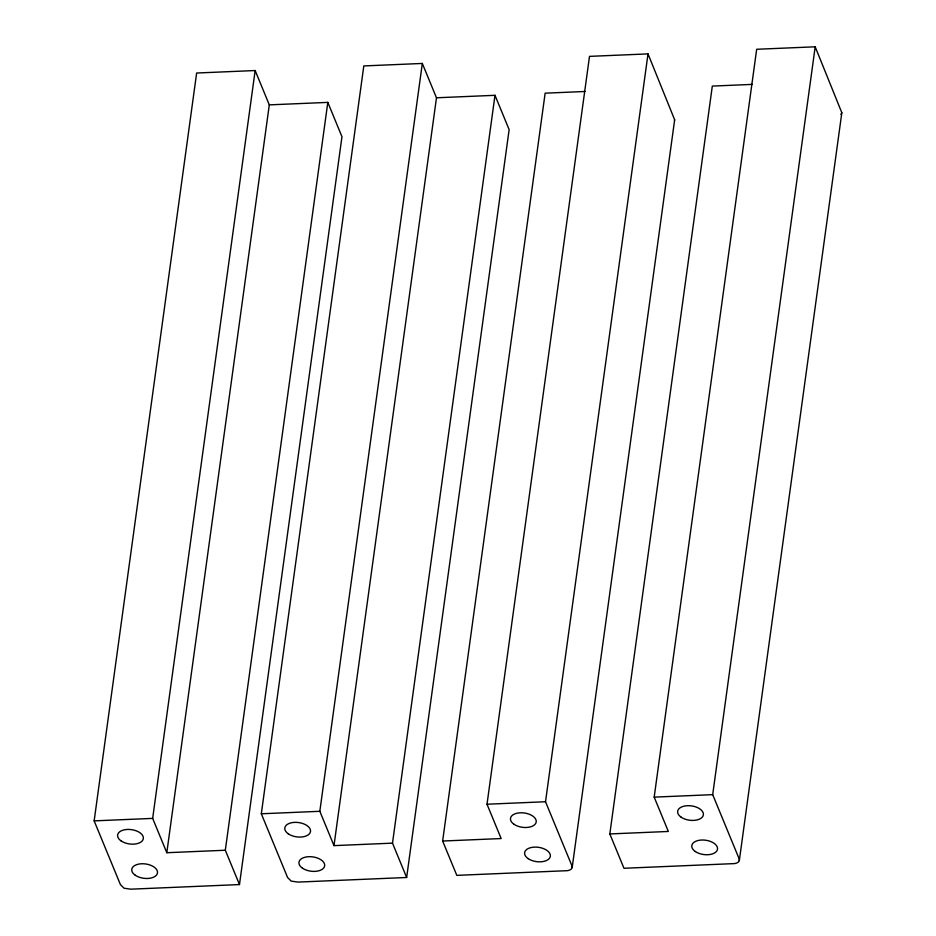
<?xml version="1.0" encoding="UTF-8"?>
<svg xmlns="http://www.w3.org/2000/svg" width="936" height="936" viewBox="0 0 936 936"><rect width="100%" height="100%" fill="white"/><g stroke="black" fill="none" stroke-linecap="round" stroke-linejoin="round"><path stroke-width="1.4" d="M442.646 841.031L456.803 875.359L565.461 870.749C568.409 870.995 573.721 869.427 571.802 865.496L545.524 801.742L648.016 53.89L589.505 56.371L487.012 804.223L501.158 838.551L442.646 841.031L545.138 93.179L585.094 91.482M572.165 867.66L674.657 119.808L648.016 53.89M609.827 833.941L623.973 868.269L732.631 863.671C735.591 863.905 740.891 862.348 738.972 858.406L712.694 794.652L815.186 46.8L756.674 49.28L654.182 797.133L668.339 831.46L609.827 833.941L712.319 86.089L752.275 84.392M739.335 860.57L841.827 112.729L815.186 46.8M94.15 820.872L196.642 73.02L255.154 70.539L269.299 104.867L166.807 852.719L225.319 850.239L239.476 884.567L130.806 889.177L124.032 888.217L120.428 884.625L94.15 820.872L152.662 818.392L166.807 852.719M152.662 818.392L255.154 70.539M225.319 850.239L327.811 102.387L269.299 104.867M239.476 884.567L341.968 136.726L327.811 102.387M261.32 813.782L363.811 65.93L422.323 63.449L436.48 97.789L333.988 845.629L392.5 843.149L406.645 877.488L297.987 882.086L291.213 881.127L287.598 877.535L261.32 813.782L319.831 811.301L333.988 845.629M319.831 811.301L422.323 63.449M392.5 843.149L494.992 95.308L436.48 97.789M406.645 877.488L509.137 129.636L494.992 95.308M674.482 120.405L674.657 119.808M841.827 112.729L840.891 114.321M487.012 804.223L545.524 801.742M654.182 797.133L712.694 794.652M135.287 875.265A12.987 7.231 7.8 0 0 157.002 874.341A12.987 7.231 7.8 0 0 141.593 863.764A12.987 7.231 7.8 0 0 135.287 875.265M121.142 840.938A12.987 7.231 7.8 0 0 142.857 840.013A12.987 7.231 7.8 0 0 127.448 829.436A12.987 7.231 7.8 0 0 121.142 840.938M302.468 868.175A12.987 7.231 7.8 0 0 324.184 867.262A12.987 7.231 7.8 0 0 308.775 856.686A12.987 7.231 7.8 0 0 302.468 868.175M288.311 833.847A12.987 7.231 7.8 0 0 310.027 832.923A12.987 7.231 7.8 0 0 294.618 822.358A12.987 7.231 7.8 0 0 288.311 833.847M695.319 851.526A12.987 7.231 7.8 0 0 717.034 850.602A12.987 7.231 7.8 0 0 701.637 840.025A12.987 7.231 7.8 0 0 695.319 851.526M681.174 817.198A12.987 7.231 7.8 0 0 702.889 816.274A12.987 7.231 7.8 0 0 687.48 805.697A12.987 7.231 7.8 0 0 681.174 817.198M528.15 858.616A12.987 7.231 7.8 0 0 549.865 857.692A12.987 7.231 7.8 0 0 534.456 847.115A12.987 7.231 7.8 0 0 528.15 858.616M513.993 824.277A12.987 7.231 7.8 0 0 535.72 823.364A12.987 7.231 7.8 0 0 520.311 812.787A12.987 7.231 7.8 0 0 513.993 824.277"/></g></svg>
